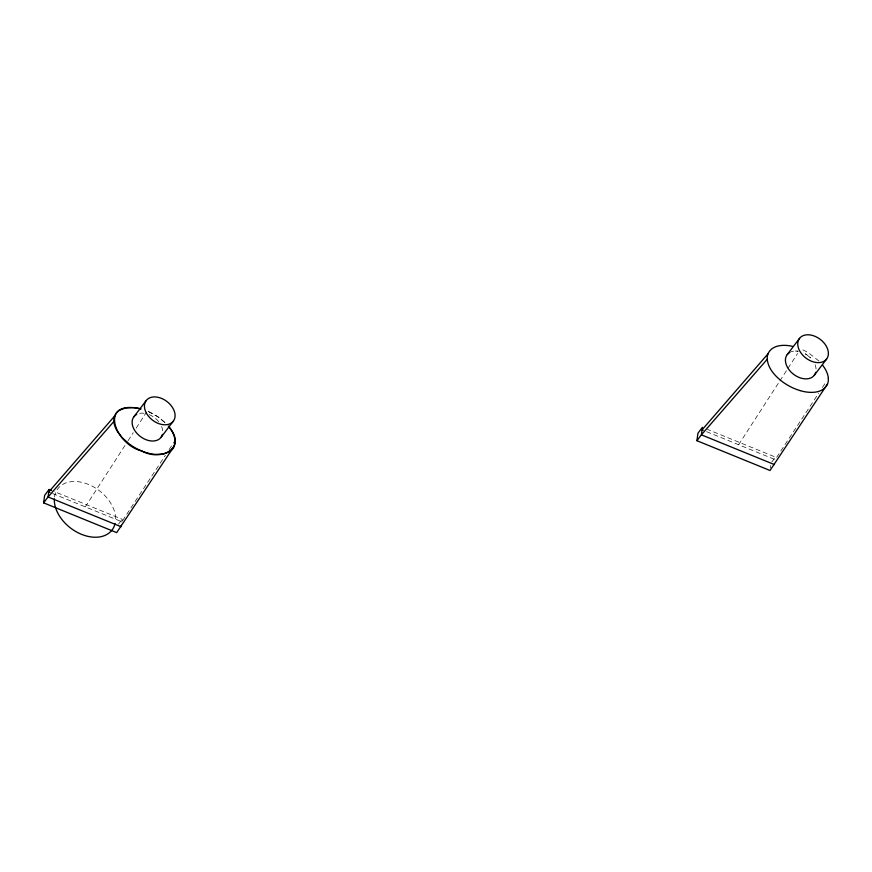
<?xml version="1.0" encoding="UTF-8"?>
<svg xmlns="http://www.w3.org/2000/svg" width="872" height="872" viewBox="0 0 872 872"><rect width="100%" height="100%" fill="white"/><g stroke="black" fill="none" stroke-linecap="round" stroke-linejoin="round"><path stroke-width="0.65" stroke-dasharray="4.36 3.27" d="M121.797 522.077L122.189 519.265L54.14 491.536M770.358 467.992L770.695 465.495M85.303 506.872L127.323 441.842M128.064 440.698L133.22 432.719M136.174 428.152L146.496 412.183M738.617 444.72L779.165 381.98M779.906 380.835L787.274 369.423M788.016 368.289L797.597 353.454M122.581 520.639L165.407 455.249M169.103 449.614L175.01 440.589M776.636 457.364L818.732 393.098M822.416 387.462L826.111 381.827M118.472 524.159L122.189 519.265M771.785 462.018L775.513 457.113L707.465 429.395M795.297 351.002L798.229 351.231A17.037 11.783 37.2 0 0 791.209 351.732M706.636 431.695L774.881 459.5M52.538 493.519L121.84 521.761M148.142 411.442L158.246 417.012L165.571 423.094M165.015 422.582L159.227 417.699A41.409 28.645 37.2 0 0 148.469 411.573M818.95 361.008L808.508 352.888A42.107 29.125 37.2 0 0 802.109 349.552M54.5 496.964A34.073 23.577 37.2 0 1 88.421 484.407A34.073 23.577 37.2 0 1 115.409 521.772M139.694 413.383A17.037 11.783 37.2 0 1 144.916 413.383M149.167 414.603A17.037 11.783 37.2 0 1 158.715 421.721M161.625 426.55A17.037 11.783 37.2 0 1 162.759 432.141M815.069 364.725A17.037 11.783 37.2 0 1 816.072 370M806.611 354.653L805.227 353.803A17.037 11.783 37.2 0 1 810.535 357.891L806.611 354.653"/><path stroke-width="1.31" d="M174.258 446.006L116.684 532.629L43.6 502.85L44.636 495.361L49.105 489.486L51.622 490.511M49.105 489.486L48.058 496.975L43.6 502.85M121.35 525.347L121.154 526.753L48.058 496.975L113.916 421.427A21.909 15.162 37.2 0 1 114.668 415.988L48.756 491.982L49.9 492.451M696.913 440.698L697.96 433.21L702.418 427.335L701.382 434.823L696.913 440.698L770.009 470.488L827.572 383.865A21.909 15.162 37.2 0 0 828.324 378.448M703.214 430.299L702.069 429.831L767.981 353.858C772.047 344.495 784.364 344.353 792.877 346.435M827.572 383.865C822.928 394.111 809.151 393.348 800.06 390.602M133.776 416.914L146.104 400.684M161.102 437.264L173.419 421.034M787.231 354.577L799.559 338.347M814.274 375.298L826.602 359.068A17.037 11.783 37.2 0 0 812.562 335.458A17.037 11.783 37.2 0 0 800.071 351.601A17.037 11.783 37.2 0 0 826.602 359.068M767.981 353.858A21.909 15.162 37.2 0 0 767.229 359.275L701.382 434.823L774.467 464.602M119.628 410.178L125.481 407.987L133.547 407.616A41.158 28.482 37.2 0 1 140.97 408.935M169.288 451.838L163.446 454.029L155.369 454.399A41.148 28.471 37.2 0 1 141.689 450.955C114.679 444.36 97.806 398.995 140.675 408.87M168.34 426.125C187.905 447.75 161.44 461.975 141.689 450.977A41.398 28.645 37.2 0 1 129.688 444.317L122.385 437.929L117.469 431.564A24.198 16.742 37.2 0 1 113.861 421.416M168.59 426.463L171.468 430.463A24.198 16.742 37.2 0 1 175.054 440.6M822.547 365.074L824.618 368.049A24.351 16.84 37.2 0 1 828.378 378.459M767.229 359.275C768.188 368.649 775.088 376.105 782.271 381.62A41.474 28.689 37.2 0 0 800.06 390.558M115.082 523.527A34.073 23.577 37.2 0 1 81.488 534.329A34.073 23.577 37.2 0 1 54.326 498.773M114.624 415.988A24.024 16.623 37.2 0 1 119.649 410.211M169.266 451.805A24.024 16.623 37.2 0 0 174.291 446.028A21.909 15.162 37.2 0 0 175.01 440.589M162.443 434.387A17.037 11.783 37.2 0 1 140.098 436.316A17.037 11.783 37.2 0 1 136.708 414.407M815.767 372.246A17.037 11.783 37.2 0 1 793.411 374.164A17.037 11.783 37.2 0 1 790.021 352.255M146.354 413.045A17.037 11.783 37.2 0 0 172.896 421.688A17.037 11.783 37.2 0 0 160.034 397.839A17.037 11.783 37.2 0 0 146.354 413.045"/></g></svg>
